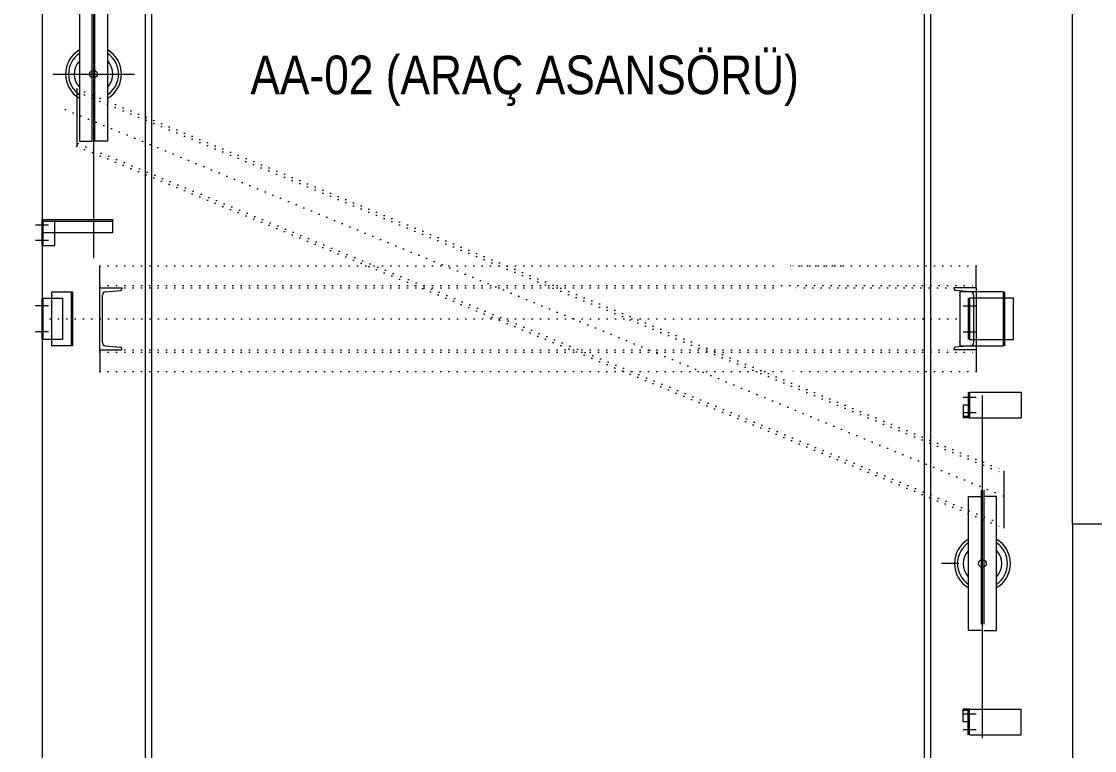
# Model space of a CAD drawing. Extents: x -1073 to 35213, y -1180 to 6950.
# Drawn here: x 31662.9 to 32079.3, y 3259.6 to 3542.7 of the extents above; entities that cross this region are included whole.
import ezdxf

# ---------------------------------------------------------------- set-up
doc = ezdxf.new("R2010")
doc.units = 0
doc.header["$LTSCALE"] = 25
doc.linetypes.add('DOT2', pattern=[0.125, 0, -0.125])
doc.layers.get('0').update_dxf_attribs({"color": 9, "lineweight": 9})
for name, color, linetype, lineweight in [('00', 9, 'Continuous', 9), ('06D', 9, 'Continuous', 9), ('20', 9, 'DOT2', 9), ('21', 9, 'Continuous', 9)]:
    doc.layers.add(name, color=color, linetype=linetype, lineweight=lineweight)
doc.styles.add('MuuM_TEXT-STANDART', font='ARIALN.TTF')

# ---------------------------------------------------------------- blocks, each defined once
blk = doc.blocks.new('NPU240')
for p, q in [((0, -120), (0, 120)), ((0, 120), (85, 120)), ((9.5, -92.2), (9.5, 92.2)), ((21.4, 105.2), (79.1, 110.2)), ((85, 120), (85, 116.7)), ((0, -120), (85, -120)), ((21.4, -105.2), (79.1, -110.2)), ((85, -120), (85, -116.7))]:
    blk.add_line(p, q)
for centre, radius, start, end in [((22.5, 92.2), 13, 95, 180), ((78.5, 116.7), 6.5, 275, 0), ((22.5, -92.2), 13, 180, 265), ((78.5, -116.7), 6.5, 0, 85)]:
    blk.add_arc(centre, radius, start, end)
blk = doc.blocks.new('asansr-acilmayan')
for p in [(1926.2, 24884.45), (1926.2, 24884.45), (1926.2, 24884.45), (1926.2, 24866.45)]:
    blk.add_point(p)
at = {"layer": '06D'}
for p, q in [((1610, 25258.7), (1610, 24624.2)), ((1612.5, 25256.2), (1612.5, 24626.7)), ((1912.5, 24626.7), (1912.5, 25256.2)), ((1915, 24624.2), (1915, 25258.7)), ((1590, 25031.95), (1590, 24898.95)), ((1584.5, 24996.45), (1584.5, 24944.45)), ((1589.5, 24944.45), (1589.5, 24996.45)), ((1590.5, 24944.45), (1590.5, 24996.45)), ((1595.5, 24944.45), (1595.5, 24996.45)), ((1574.15, 24970.45), (1605.85, 24970.45)), ((1583.54, 24964.75), (1583.57, 24942.45)), ((1584.5, 24944.45), (1589.5, 24944.45)), ((1595.5, 24944.45), (1590.5, 24944.45)), ((1570, 24913.95), (1597.5, 24913.95)), ((1570, 24903.95), (1570, 24913.95)), ((1570, 24913.95), (1575, 24913.95)), ((1570.5, 24903.95), (1570.5, 24913.95)), ((1575, 24903.95), (1575, 24913.95)), ((1597.5, 24908.95), (1597.5, 24913.95)), ((1567.5, 24911.95), (1572.5, 24911.95)), ((1570, 24913.35), (1597.5, 24913.35)), ((1567.5, 24905.95), (1572.5, 24905.95)), ((1570, 24908.95), (1597.5, 24908.95)), ((1570, 24903.95), (1575, 24903.95)), ((1592.5, 24887.45), (1592.5, 24895.95)), ((1932.5, 24887.45), (1932.5, 24895.95)), ((1573.8, 24864.95), (1573.8, 24885.95)), ((1573.8, 24885.95), (1581.8, 24885.95)), ((1581.3, 24885.95), (1581.3, 24864.95)), ((1581.8, 24885.95), (1581.8, 24864.95)), ((1926.2, 24885.95), (1926.2, 24864.95)), ((1943.2, 24885.95), (1926.2, 24885.95)), ((1943.2, 24864.95), (1943.2, 24885.95)), ((1943.7, 24864.95), (1943.7, 24885.95)), ((1572.5, 24880.45), (1567.5, 24880.45)), ((1570, 24867.45), (1570, 24883.45)), ((1570, 24883.45), (1578, 24883.45)), ((1570.5, 24867.45), (1570.5, 24883.45)), ((1578, 24883.45), (1578, 24867.45)), ((1927.5, 24880.45), (1932.5, 24880.45)), ((1929.5, 24883.45), (1929.5, 24867.45)), ((1947, 24883.45), (1930, 24883.45)), ((1930, 24883.45), (1930, 24867.45)), ((1947, 24867.45), (1947, 24883.45)), ((1572.5, 24870.45), (1567.5, 24870.45)), ((1927.5, 24870.45), (1932.5, 24870.45)), ((1578, 24867.45), (1570, 24867.45)), ((1581.8, 24864.95), (1573.8, 24864.95)), ((1926.2, 24864.95), (1943.2, 24864.95)), ((1930, 24867.45), (1947, 24867.45)), ((1592.5, 24863.45), (1592.5, 24854.95)), ((1932.5, 24863.45), (1932.5, 24854.95)), ((1932.5, 24844.95), (1927.5, 24844.95)), ((1929.5, 24846.95), (1929.5, 24836.95)), ((1930, 24846.95), (1930, 24836.95)), ((1930, 24846.95), (1950, 24846.95)), ((1935, 24712.7), (1935, 24845.7)), ((1950, 24846.95), (1950, 24836.95)), ((1930, 24841.95), (1927.5, 24841.95)), ((1927.5, 24841.95), (1927.5, 24836.95)), ((1932.5, 24838.95), (1927.5, 24838.95)), ((1930, 24837.55), (1927.5, 24837.55)), ((1930, 24836.95), (1927.5, 24836.95)), ((1930, 24836.95), (1950, 24836.95)), ((1943.45, 24794.17), (1943.45, 24816.46)), ((1929.5, 24806.45), (1929.5, 24754.45)), ((1929.5, 24806.45), (1934.5, 24806.45)), ((1934.5, 24808.95), (1934.5, 24756.95)), ((1935.5, 24808.95), (1935.5, 24756.95)), ((1940.5, 24806.45), (1935.5, 24806.45)), ((1940.5, 24754.45), (1940.5, 24806.45)), ((1925.85, 24780.45), (1919.15, 24780.45)), ((1934.5, 24754.45), (1929.5, 24754.45)), ((1935.5, 24754.45), (1940.5, 24754.45)), ((1930, 24723.95), (1927.5, 24723.95)), ((1927.5, 24718.95), (1927.5, 24723.95)), ((1930, 24723.35), (1927.5, 24723.35)), ((1929.5, 24713.95), (1929.5, 24723.95)), ((1930, 24723.95), (1950, 24723.95)), ((1930, 24713.95), (1930, 24723.95)), ((1950, 24713.95), (1950, 24723.95)), ((1932.5, 24721.95), (1927.5, 24721.95)), ((1930, 24718.95), (1927.5, 24718.95)), ((1932.5, 24715.95), (1927.5, 24715.95)), ((1930, 24713.95), (1950, 24713.95))]:
    blk.add_line(p, q, dxfattribs=at)
for centre in [(1590, 24970.45), (1935, 24780.45)]:
    blk.add_circle(centre, 1.5, dxfattribs=at)
for centre, radius, start, end in [((1590, 24970.45), 10.85, 120.4584, 239.5416), ((1590, 24970.45), 9.7, 124.542, 235.458), ((1590, 24970.45), 10.85, 300.4584, 59.5416), ((1590, 24970.45), 9.7, 304.542, 55.458), ((1590, 24970.45), 7.5, 137.1666, 222.8334), ((1590, 24970.45), 7.5, 317.1666, 42.8334), ((1935, 24780.45), 10.85, 120.4584, 239.5416), ((1935, 24780.45), 10.85, 300.4584, 59.5416), ((1935, 24780.45), 9.7, 124.542, 235.458), ((1935, 24780.45), 7.5, 137.1666, 222.8334), ((1935, 24780.45), 9.7, 304.542, 55.458), ((1935, 24780.45), 7.5, 317.1666, 42.8334)]:
    blk.add_arc(centre, radius, start, end, dxfattribs=at)
for p in [(1573.8, 24884.45), (1943.2, 24884.45), (1573.8, 24866.45), (1573.8, 24866.45), (1573.8, 24866.45), (1581.8, 24866.45)]:
    blk.add_point(p, dxfattribs=at)
at = {"layer": '20'}
for p, q in [((1583.57, 24964.74), (1943.45, 24816.46)), ((1583.54, 24963.56), (1943.02, 24815.45)), ((1579.13, 24956.66), (1943.45, 24806.57)), ((1584, 24943.47), (1943.45, 24795.37)), ((1583.57, 24942.45), (1943.45, 24794.17)), ((1592.5, 24895.95), (1860, 24895.95)), ((1880, 24895.95), (1860, 24895.95)), ((1932.5, 24895.95), (1860, 24895.95)), ((1592.5, 24888.35), (1932.5, 24888.35)), ((1592.5, 24887.45), (1860, 24887.45)), ((1924, 24887.45), (1860, 24887.45)), ((1570, 24875.45), (1930, 24875.45)), ((1592.5, 24863.45), (1924, 24863.45)), ((1592.5, 24862.55), (1932.5, 24862.55)), ((1592.5, 24854.95), (1862.5, 24854.95)), ((1932.5, 24854.95), (1860, 24854.95))]:
    blk.add_line(p, q, dxfattribs=at)
at = {"layer": '06D', "xscale": 0.0999999999985448, "yscale": 0.0999999999985448, "zscale": 0.0999999999985448}
blk.add_blockref('NPU240', (1592.5, 24875.45), dxfattribs=at)
at = {"layer": '06D', "xscale": 0.0999999999985448, "yscale": 0.0999999999985448, "zscale": 0.0999999999985448, "rotation": 180}
blk.add_blockref('NPU240', (1932.5, 24875.45), dxfattribs=at)

msp = doc.modelspace()

# ---------------------------------------------------------------- linework, layer by layer
at = {"layer": '00'}
for points in [[(32085.84, 3872.5), (32085.84, 3362.5), (32280.84, 3362.5), (32330.84, 3362.5), (32330.84, 3157.5), (32390.84, 3157.5), (32390.84, 3142.5), (32267.64, 3142.5), (32267.64, 3157.5), (32315.84, 3157.5), (32315.84, 3347.5), (32115.84, 3347.5), (32115.84, 3157.5), (32154.04, 3157.5), (32154.04, 3142.5), (32038.54, 3142.5), (32038.54, 3157.5), (32100.84, 3157.5), (32100.84, 3347.5), (32070.84, 3347.5), (32070.84, 3872.5)], [(31580.84, 3657.5), (31580.84, 3672.5), (31655.84, 3672.5), (31655.84, 3812.5), (31670.84, 3812.5), (31670.84, 3192.5), (31655.84, 3192.5), (31655.84, 3657.5), (31580.84, 3657.5), (31580.84, 3657.5)]]:
    msp.add_lwpolyline(points, dxfattribs=at)
at = {"layer": '06D'}
msp.add_lwpolyline([(32070.84, 3347.5), (32070.84, 3157.5)], dxfattribs=at)

# ---------------------------------------------------------------- block references
msp.add_blockref('asansr-acilmayan', (30100.84, -21448.21))

# ---------------------------------------------------------------- texts
at = {"layer": '21', "insert": (31858.15, 3519.61), "char_height": 15, "attachment_point": 5, "style": 'MuuM_TEXT-STANDART'}
msp.add_mtext_dynamic_manual_height_columns('AA-02 (ARAÇ ASANSÖRÜ)', width=388.5584, gutter_width=156.51, heights=[0], dxfattribs=at)

doc.saveas('drawing.dxf')
